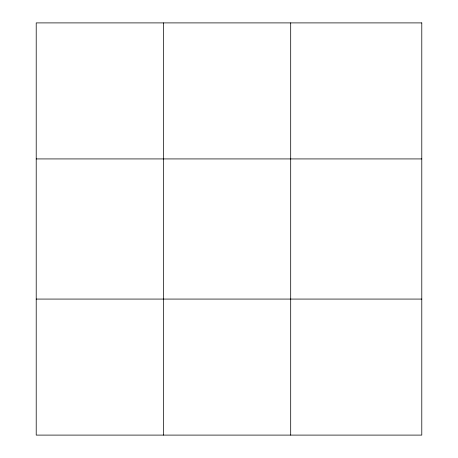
<?xml version="1.0" encoding="UTF-8"?>
<svg xmlns="http://www.w3.org/2000/svg" width="458" height="458" viewBox="0 0 458 458"><rect width="100%" height="100%" fill="white"/><g stroke="black" fill="none" stroke-linecap="round" stroke-linejoin="round"><path stroke-width="0.69" d="M163.449 22.9L163.449 435.1M290.693 22.9L290.693 435.1M36.211 158.926L421.789 158.926M36.211 299.074L421.789 299.074M421.789 22.9L421.789 435.1L36.211 435.1L36.211 22.9L421.789 22.9"/></g></svg>
